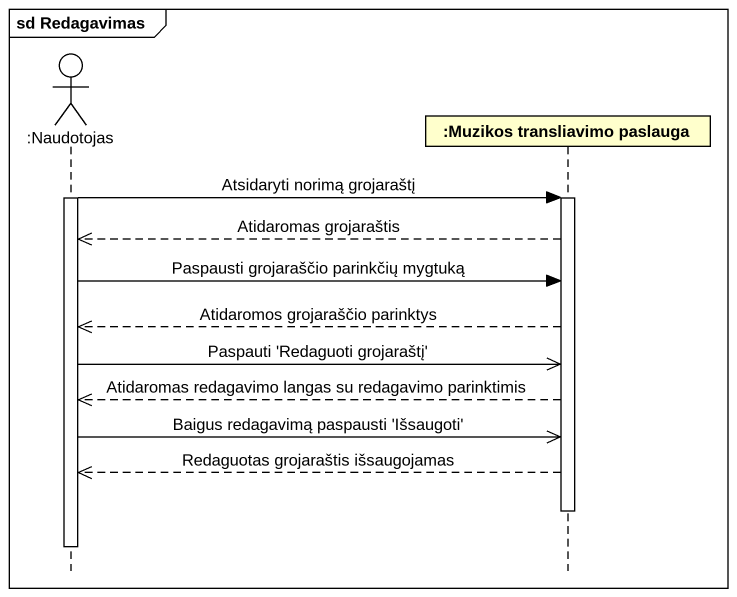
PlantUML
@startuml
mainframe sd Redagavimas
hide footbox
actor ":Naudotojas" as Naudotojas
participant ":Muzikos transliavimo paslauga" as Muzikos_transliavimo

activate Naudotojas
Naudotojas -> Muzikos_transliavimo : Atsidaryti norimą grojaraštį
activate Muzikos_transliavimo
Muzikos_transliavimo -->> Naudotojas : Atidaromas grojaraštis
Naudotojas -> Muzikos_transliavimo : Paspausti grojaraščio parinkčių mygtuką
Muzikos_transliavimo -->> Naudotojas : Atidaromos grojaraščio parinktys
Naudotojas ->> Muzikos_transliavimo : Paspauti 'Redaguoti grojaraštį'
Muzikos_transliavimo -->> Naudotojas : Atidaromas redagavimo langas su redagavimo parinktimis
Naudotojas ->> Muzikos_transliavimo : Baigus redagavimą paspausti 'Išsaugoti'
Muzikos_transliavimo -->> Naudotojas : Redaguotas grojaraštis išsaugojamas
deactivate Muzikos_transliavimo
deactivate Naudotojas
@enduml
